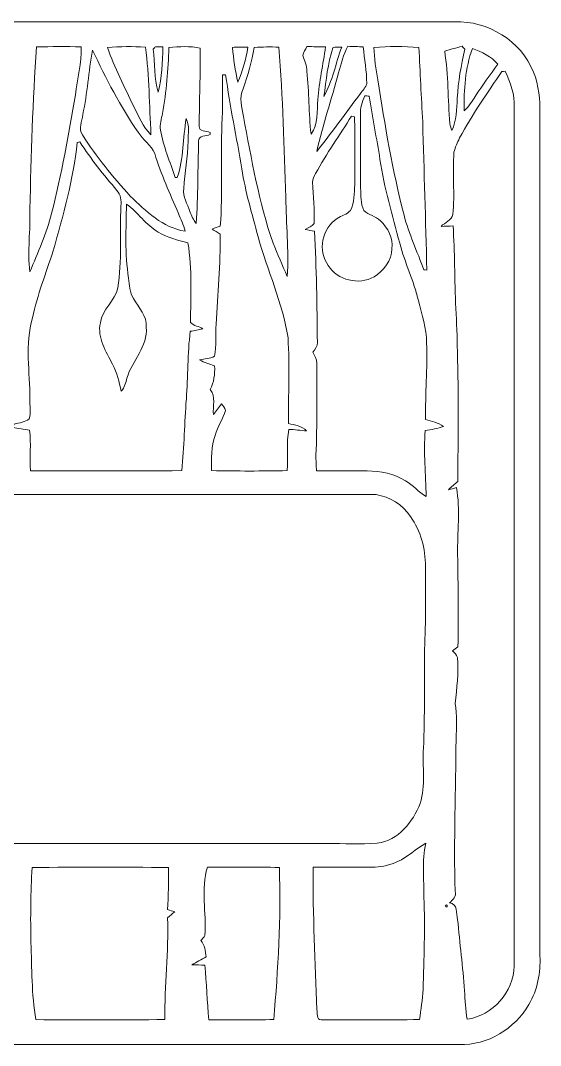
# Model space of a CAD drawing. Header units: centimetres. Extents: x -16.3 to 16.3, y -16.1 to 16.1.
# Drawn here: x -0.04 to 16.32, y -16.1 to 16.11 of the extents above; entities that cross this region are included whole.
import ezdxf

# ---------------------------------------------------------------- set-up
doc = ezdxf.new("R2010")
doc.units = ezdxf.units.CM
doc.header["$MEASUREMENT"] = 0
doc.layers.add('Layer 1', color=7, linetype='Continuous')

msp = doc.modelspace()

# ---------------------------------------------------------------- linework, layer by layer
at = {"layer": 'Layer 1', "color": 8, "lineweight": 9}
for points, knots in [([(-14.06122, 16.04637), (-13.53805, 16.09117), (-13.01241, 16.06401), (-12.48819, 16.0686), (-12.48819, 16.0686), (-3.78622, 16.06895), (4.91575, 16.06613), (13.61772, 16.07001), (13.61772, 16.07001), (14.663, 16.11199), (15.70687, 15.46711), (16.09704, 14.48921), (16.09704, 14.48921), (16.27026, 14.0747), (16.29919, 13.61961), (16.29883, 13.17582), (16.29883, 13.17582), (16.29848, 4.35602), (16.29742, -4.46342), (16.29919, -13.28322), (16.29919, -13.28322), (16.31647, -13.80921), (16.22475, -14.35072), (15.9524, -14.80722), (15.9524, -14.80722), (15.50896, -15.57028), (14.65277, -16.09909), (13.75919, -16.07122), (13.75919, -16.07122), (4.58661, -16.06911), (-4.58632, -16.06805), (-13.75889, -16.07193), (-13.75889, -16.07193), (-14.73891, -16.09592), (-15.69564, -15.48808), (-16.08617, -14.58814), (-16.08617, -14.58814), (-16.26185, -14.22831), (-16.31124, -13.82121), (-16.2996, -13.42433), (-16.2996, -13.42433), (-16.29607, -4.42814), (-16.29995, 4.56804), (-16.29783, 13.56458), (-16.29783, 13.56458), (-16.33346, 14.8053), (-15.27972, 15.92078), (-14.06122, 16.04637), (-14.06122, 16.04637), (-14.06122, 16.04637), (-14.06122, 16.04637), (-14.06122, 16.04637)], [0, 0, 0, 0, 0.07142857, 0.07142857, 0.07142857, 0.07142857, 0.14285714, 0.14285714, 0.14285714, 0.14285714, 0.21428571, 0.21428571, 0.21428571, 0.21428571, 0.28571429, 0.28571429, 0.28571429, 0.28571429, 0.35714286, 0.35714286, 0.35714286, 0.35714286, 0.42857143, 0.42857143, 0.42857143, 0.42857143, 0.5, 0.5, 0.5, 0.5, 0.57142857, 0.57142857, 0.57142857, 0.57142857, 0.64285714, 0.64285714, 0.64285714, 0.64285714, 0.71428571, 0.71428571, 0.71428571, 0.71428571, 0.78571429, 0.78571429, 0.78571429, 0.78571429, 0.85714286, 0.85714286, 0.85714286, 0.85714286, 1, 1, 1, 1]), ([(0.46758, 15.2812), (0.33458, 13.58363), (0.29824, 11.88007), (0.25274, 10.17827), (0.25274, 10.17827), (0.27955, 9.52386), (0.16877, 8.86699), (0.25732, 8.21576), (0.25732, 8.21576), (0.50991, 8.81654), (0.77167, 9.41662), (0.93783, 10.0488), (0.93783, 10.0488), (1.25498, 11.27788), (1.47511, 12.52918), (1.68642, 13.78013), (1.68642, 13.78013), (1.75769, 14.27966), (1.87904, 14.77637), (1.86458, 15.28402), (1.86458, 15.28402), (1.39891, 15.29813), (0.93289, 15.29496), (0.46758, 15.2812), (0.46758, 15.2812), (0.46758, 15.2812), (0.46758, 15.2812), (0.46758, 15.2812)], [0, 0, 0, 0, 0.125, 0.125, 0.125, 0.125, 0.25, 0.25, 0.25, 0.25, 0.375, 0.375, 0.375, 0.375, 0.5, 0.5, 0.5, 0.5, 0.625, 0.625, 0.625, 0.625, 0.75, 0.75, 0.75, 0.75, 1, 1, 1, 1]), ([(1.91855, 13.15501), (1.89844, 12.94687), (1.77285, 12.70698), (1.91291, 12.51542), (1.91291, 12.51542), (2.34894, 11.82786), (2.86364, 11.19144), (3.41398, 10.59172), (3.41398, 10.59172), (3.90328, 10.12464), (4.43527, 9.59512), (5.13518, 9.49352), (5.13518, 9.49352), (5.0865, 9.6872), (5.00571, 9.87029), (4.92422, 10.05197), (4.92422, 10.05197), (4.65999, 10.6711), (4.37918, 11.28458), (4.18268, 11.92946), (4.18268, 11.92946), (4.07226, 12.19616), (3.81332, 12.36231), (3.65881, 12.60079), (3.65881, 12.60079), (3.10177, 13.41112), (2.65021, 14.28883), (2.229, 15.17536), (2.229, 15.17536), (2.09388, 14.50826), (2.06495, 13.82176), (1.91855, 13.15501), (1.91855, 13.15501), (1.91855, 13.15501), (1.91855, 13.15501), (1.91855, 13.15501)], [0, 0, 0, 0, 0.1, 0.1, 0.1, 0.1, 0.2, 0.2, 0.2, 0.2, 0.3, 0.3, 0.3, 0.3, 0.4, 0.4, 0.4, 0.4, 0.5, 0.5, 0.5, 0.5, 0.6, 0.6, 0.6, 0.6, 0.7, 0.7, 0.7, 0.7, 0.8, 0.8, 0.8, 0.8, 1, 1, 1, 1]), ([(2.69678, 15.26603), (2.91691, 14.62574), (3.22912, 14.02284), (3.5191, 13.41253), (3.5191, 13.41253), (3.68103, 13.10632), (3.81085, 12.76871), (4.06379, 12.52247), (4.06379, 12.52247), (4.01052, 13.44005), (4.01052, 14.36186), (3.88776, 15.27414), (3.88776, 15.27414), (3.49088, 15.29778), (3.09295, 15.29778), (2.69678, 15.26603), (2.69678, 15.26603), (2.69678, 15.26603), (2.69678, 15.26603), (2.69678, 15.26603)], [0, 0, 0, 0, 0.16666667, 0.16666667, 0.16666667, 0.16666667, 0.33333333, 0.33333333, 0.33333333, 0.33333333, 0.5, 0.5, 0.5, 0.5, 0.66666667, 0.66666667, 0.66666667, 0.66666667, 1, 1, 1, 1]), ([(4.20632, 15.28966), (4.18303, 15.26356), (4.1601, 15.23781), (4.13717, 15.2117), (4.13717, 15.2117), (4.19573, 14.76332), (4.1414, 14.29166), (4.28992, 13.8595), (4.28992, 13.8595), (4.40105, 14.32341), (4.43033, 14.80424), (4.43809, 15.27979), (4.43809, 15.27979), (4.38024, 15.28226), (4.26417, 15.28719), (4.20632, 15.28966), (4.20632, 15.28966), (4.20632, 15.28966), (4.20632, 15.28966), (4.20632, 15.28966)], [0, 0, 0, 0, 0.16666667, 0.16666667, 0.16666667, 0.16666667, 0.33333333, 0.33333333, 0.33333333, 0.33333333, 0.5, 0.5, 0.5, 0.5, 0.66666667, 0.66666667, 0.66666667, 0.66666667, 1, 1, 1, 1]), ([(4.62647, 15.26215), (4.60495, 14.56823), (4.55733, 13.87326), (4.42151, 13.19134), (4.42151, 13.19134), (4.4014, 13.01813), (4.3312, 12.84421), (4.36119, 12.66817), (4.36119, 12.66817), (4.45644, 12.157), (4.65858, 11.6744), (4.82227, 11.18333), (4.82227, 11.18333), (4.83955, 11.18192), (4.87412, 11.1791), (4.89176, 11.17804), (4.89176, 11.17804), (5.09073, 11.77494), (5.06604, 12.41558), (5.17328, 13.03012), (5.17328, 13.03012), (5.28123, 12.81105), (5.23184, 12.56163), (5.22867, 12.32809), (5.22867, 12.32809), (5.22337, 11.8268), (5.13306, 11.33326), (5.0932, 10.83479), (5.0932, 10.83479), (5.06921, 10.57549), (5.20291, 10.34689), (5.2904, 10.11265), (5.2904, 10.11265), (5.3345, 9.97683), (5.39835, 9.84771), (5.48514, 9.73412), (5.48514, 9.73412), (5.54299, 10.59596), (5.53699, 11.45991), (5.56275, 12.32245), (5.56275, 12.32245), (5.55181, 12.50977), (5.81428, 12.47309), (5.92293, 12.53165), (5.92293, 12.53165), (5.92258, 12.54752), (5.92223, 12.57892), (5.92187, 12.59479), (5.92187, 12.59479), (5.80405, 12.64983), (5.57686, 12.61349), (5.57862, 12.78671), (5.57862, 12.78671), (5.58744, 13.6055), (5.61602, 14.42465), (5.6146, 15.24345), (5.6146, 15.24345), (5.29111, 15.3193), (4.9542, 15.28719), (4.62647, 15.26215), (4.62647, 15.26215), (4.62647, 15.26215), (4.62647, 15.26215), (4.62647, 15.26215)], [0, 0, 0, 0, 0.05882353, 0.05882353, 0.05882353, 0.05882353, 0.11764706, 0.11764706, 0.11764706, 0.11764706, 0.17647059, 0.17647059, 0.17647059, 0.17647059, 0.23529412, 0.23529412, 0.23529412, 0.23529412, 0.29411765, 0.29411765, 0.29411765, 0.29411765, 0.35294118, 0.35294118, 0.35294118, 0.35294118, 0.41176471, 0.41176471, 0.41176471, 0.41176471, 0.47058824, 0.47058824, 0.47058824, 0.47058824, 0.52941176, 0.52941176, 0.52941176, 0.52941176, 0.58823529, 0.58823529, 0.58823529, 0.58823529, 0.64705882, 0.64705882, 0.64705882, 0.64705882, 0.70588235, 0.70588235, 0.70588235, 0.70588235, 0.76470588, 0.76470588, 0.76470588, 0.76470588, 0.82352941, 0.82352941, 0.82352941, 0.82352941, 0.88235294, 0.88235294, 0.88235294, 0.88235294, 1, 1, 1, 1]), ([(6.62531, 15.26673), (6.65883, 14.89914), (6.71774, 14.53437), (6.79041, 14.17277), (6.79041, 14.17277), (6.94952, 14.52061), (7.05711, 14.89208), (7.10509, 15.27167), (7.10509, 15.27167), (6.94528, 15.28367), (6.78442, 15.27485), (6.62531, 15.26673), (6.62531, 15.26673), (6.62531, 15.26673), (6.62531, 15.26673), (6.62531, 15.26673)], [0, 0, 0, 0, 0.2, 0.2, 0.2, 0.2, 0.4, 0.4, 0.4, 0.4, 0.6, 0.6, 0.6, 0.6, 1, 1, 1, 1]), ([(7.31358, 15.26638), (7.22821, 14.8247), (7.12097, 14.38691), (6.96363, 13.96498), (6.96363, 13.96498), (6.82181, 13.68911), (6.92694, 13.37937), (6.96962, 13.09292), (6.96962, 13.09292), (7.22997, 11.75801), (7.45293, 10.40651), (7.90237, 9.11852), (7.90237, 9.11852), (8.05018, 8.76892), (8.19764, 8.41896), (8.34757, 8.07007), (8.34757, 8.07007), (8.41354, 8.89557), (8.30418, 9.72389), (8.30736, 10.55045), (8.30736, 10.55045), (8.25338, 12.12489), (8.21034, 13.70146), (8.08229, 15.27202), (8.08229, 15.27202), (7.82652, 15.29178), (7.56899, 15.27802), (7.31358, 15.26638), (7.31358, 15.26638), (7.31358, 15.26638), (7.31358, 15.26638), (7.31358, 15.26638)], [0, 0, 0, 0, 0.11111111, 0.11111111, 0.11111111, 0.11111111, 0.22222222, 0.22222222, 0.22222222, 0.22222222, 0.33333333, 0.33333333, 0.33333333, 0.33333333, 0.44444444, 0.44444444, 0.44444444, 0.44444444, 0.55555556, 0.55555556, 0.55555556, 0.55555556, 0.66666667, 0.66666667, 0.66666667, 0.66666667, 0.77777778, 0.77777778, 0.77777778, 0.77777778, 1, 1, 1, 1]), ([(8.96635, 15.29249), (8.92366, 15.19829), (8.86298, 15.11081), (8.83582, 15.01062), (8.83582, 15.01062), (8.8845, 14.84728), (8.9794, 14.69664), (8.96882, 14.51849), (8.96882, 14.51849), (9.03479, 13.86232), (9.02597, 13.20051), (9.09793, 12.54399), (9.09793, 12.54399), (9.33817, 12.85267), (9.27362, 13.26966), (9.31701, 13.63267), (9.31701, 13.63267), (9.34452, 14.189), (9.48387, 14.73016), (9.55619, 15.28084), (9.55619, 15.28084), (9.35934, 15.28578), (9.16249, 15.28966), (8.96635, 15.29249), (8.96635, 15.29249), (8.96635, 15.29249), (8.96635, 15.29249), (8.96635, 15.29249)], [0, 0, 0, 0, 0.125, 0.125, 0.125, 0.125, 0.25, 0.25, 0.25, 0.25, 0.375, 0.375, 0.375, 0.375, 0.5, 0.5, 0.5, 0.5, 0.625, 0.625, 0.625, 0.625, 0.75, 0.75, 0.75, 0.75, 1, 1, 1, 1]), ([(10.25469, 15.30095), (10.11111, 15.04201), (10.05255, 14.74709), (9.96435, 14.46734), (9.96435, 14.46734), (9.74493, 13.64184), (9.46588, 12.83257), (9.27609, 11.99931), (9.27609, 11.99931), (9.75904, 12.58527), (10.18625, 13.21427), (10.65227, 13.81364), (10.65227, 13.81364), (10.71612, 13.91912), (10.82513, 14.00661), (10.85194, 14.13185), (10.85194, 14.13185), (10.84947, 14.51779), (10.77257, 14.89843), (10.74117, 15.28261), (10.74117, 15.28261), (10.57889, 15.29002), (10.41556, 15.29496), (10.25469, 15.30095), (10.25469, 15.30095), (10.25469, 15.30095), (10.25469, 15.30095), (10.25469, 15.30095)], [0, 0, 0, 0, 0.125, 0.125, 0.125, 0.125, 0.25, 0.25, 0.25, 0.25, 0.375, 0.375, 0.375, 0.375, 0.5, 0.5, 0.5, 0.5, 0.625, 0.625, 0.625, 0.625, 0.75, 0.75, 0.75, 0.75, 1, 1, 1, 1]), ([(9.7795, 15.25297), (9.63063, 14.75626), (9.56819, 14.23662), (9.50574, 13.72298), (9.50574, 13.72298), (9.76962, 14.20875), (9.8751, 14.75909), (10.06278, 15.27591), (10.06278, 15.27591), (9.96788, 15.27732), (9.86981, 15.28649), (9.7795, 15.25297), (9.7795, 15.25297), (9.7795, 15.25297), (9.7795, 15.25297), (9.7795, 15.25297)], [0, 0, 0, 0, 0.2, 0.2, 0.2, 0.2, 0.4, 0.4, 0.4, 0.4, 0.6, 0.6, 0.6, 0.6, 1, 1, 1, 1]), ([(11.07172, 15.26426), (11.09501, 14.92383), (11.13664, 14.58446), (11.19696, 14.24826), (11.19696, 14.24826), (11.42062, 12.82234), (11.65875, 11.3957), (12.02352, 9.998), (12.02352, 9.998), (12.17415, 9.40568), (12.44262, 8.855), (12.64511, 8.28067), (12.64511, 8.28067), (12.66804, 8.27785), (12.7139, 8.27186), (12.73684, 8.26903), (12.73684, 8.26903), (12.70861, 9.82196), (12.64935, 11.37454), (12.6123, 12.92746), (12.6123, 12.92746), (12.56256, 13.70675), (12.5361, 14.48745), (12.48883, 15.26673), (12.48883, 15.26673), (12.01717, 15.30448), (11.54268, 15.30236), (11.07172, 15.26426), (11.07172, 15.26426), (11.07172, 15.26426), (11.07172, 15.26426), (11.07172, 15.26426)], [0, 0, 0, 0, 0.11111111, 0.11111111, 0.11111111, 0.11111111, 0.22222222, 0.22222222, 0.22222222, 0.22222222, 0.33333333, 0.33333333, 0.33333333, 0.33333333, 0.44444444, 0.44444444, 0.44444444, 0.44444444, 0.55555556, 0.55555556, 0.55555556, 0.55555556, 0.66666667, 0.66666667, 0.66666667, 0.66666667, 0.77777778, 0.77777778, 0.77777778, 0.77777778, 1, 1, 1, 1]), ([(13.30163, 15.15243), (13.42052, 14.39855), (13.40006, 13.63196), (13.46709, 12.87349), (13.46709, 12.87349), (13.47626, 12.79658), (13.50413, 12.72391), (13.53094, 12.65159), (13.53094, 12.65159), (13.6664, 12.97227), (13.68757, 13.32469), (13.69886, 13.66794), (13.69886, 13.66794), (13.72003, 14.189), (13.82374, 14.70123), (13.93487, 15.20923), (13.93487, 15.20923), (13.90665, 15.23992), (13.87913, 15.27026), (13.85197, 15.3006), (13.85197, 15.3006), (13.66711, 15.25686), (13.48472, 15.20147), (13.30163, 15.15243), (13.30163, 15.15243), (13.30163, 15.15243), (13.30163, 15.15243), (13.30163, 15.15243)], [0, 0, 0, 0, 0.125, 0.125, 0.125, 0.125, 0.25, 0.25, 0.25, 0.25, 0.375, 0.375, 0.375, 0.375, 0.5, 0.5, 0.5, 0.5, 0.625, 0.625, 0.625, 0.625, 0.75, 0.75, 0.75, 0.75, 1, 1, 1, 1]), ([(14.17229, 15.23675), (13.95286, 14.61268), (13.90171, 13.93429), (13.91723, 13.27671), (13.91723, 13.27671), (14.06257, 13.40195), (14.15782, 13.57093), (14.26507, 13.72792), (14.26507, 13.72792), (14.48873, 14.0747), (14.72685, 14.4116), (14.97697, 14.74004), (14.97697, 14.74004), (14.76495, 14.98134), (14.46545, 15.11927), (14.17229, 15.23675), (14.17229, 15.23675), (14.17229, 15.23675), (14.17229, 15.23675), (14.17229, 15.23675)], [0, 0, 0, 0, 0.16666667, 0.16666667, 0.16666667, 0.16666667, 0.33333333, 0.33333333, 0.33333333, 0.33333333, 0.5, 0.5, 0.5, 0.5, 0.66666667, 0.66666667, 0.66666667, 0.66666667, 1, 1, 1, 1]), ([(15.10468, 14.51108), (14.63795, 13.82987), (14.16523, 13.14936), (13.77259, 12.42123), (13.77259, 12.42123), (13.70239, 12.27659), (13.62795, 12.12983), (13.59479, 11.97144), (13.59479, 11.97144), (13.54681, 11.32021), (13.62054, 10.66545), (13.56339, 10.01458), (13.56339, 10.01458), (13.51577, 9.8336), (13.30869, 9.7634), (13.18839, 9.64346), (13.18839, 9.64346), (13.31504, 9.64557), (13.4431, 9.64875), (13.5701, 9.66074), (13.5701, 9.66074), (13.58456, 9.24482), (13.61525, 8.82924), (13.6156, 8.41297), (13.6156, 8.41297), (13.61525, 7.51127), (13.69145, 6.61204), (13.70204, 5.71034), (13.70204, 5.71034), (13.73802, 4.34826), (13.72673, 2.98548), (13.71368, 1.62305), (13.71368, 1.62305), (13.61314, 1.54191), (13.51577, 1.45689), (13.42264, 1.36764), (13.42264, 1.36764), (13.50765, 1.38775), (13.59197, 1.41068), (13.67664, 1.43291), (13.67664, 1.43291), (13.79058, 0.73864), (13.69815, 0.02638), (13.70944, -0.67388), (13.70944, -0.67388), (13.7299, -1.64085), (13.72532, -2.60781), (13.72003, -3.57477), (13.72003, -3.57477), (13.66394, -3.6157), (13.60784, -3.65591), (13.5521, -3.69684), (13.5521, -3.69684), (13.60608, -3.76281), (13.68157, -3.81996), (13.70521, -3.90568), (13.70521, -3.90568), (13.75389, -4.38687), (13.67417, -4.86947), (13.6336, -5.34819), (13.6336, -5.34819), (13.68792, -5.72072), (13.67734, -6.09819), (13.66041, -6.4739), (13.66041, -6.4739), (13.65018, -8.06669), (13.5828, -9.65913), (13.63254, -11.25192), (13.63254, -11.25192), (13.67981, -11.41385), (13.55281, -11.5218), (13.45368, -11.61952), (13.45368, -11.61952), (13.7299, -11.64245), (13.65759, -11.95501), (13.70874, -12.13704), (13.70874, -12.13704), (13.77647, -12.88388), (13.87207, -13.62824), (13.92746, -14.37612), (13.92746, -14.37612), (13.94192, -14.67634), (13.95956, -14.97761), (14.00437, -15.27536), (14.00437, -15.27536), (14.80623, -15.154), (15.48109, -14.42128), (15.48603, -13.60142), (15.48603, -13.60142), (15.4885, -4.60489), (15.48674, 4.39165), (15.48674, 13.38819), (15.48674, 13.38819), (15.51108, 13.78648), (15.36926, 14.16254), (15.20346, 14.51673), (15.20346, 14.51673), (15.17876, 14.51532), (15.12937, 14.51249), (15.10468, 14.51108), (15.10468, 14.51108), (15.10468, 14.51108), (15.10468, 14.51108), (15.10468, 14.51108)], [0, 0, 0, 0, 0.03703704, 0.03703704, 0.03703704, 0.03703704, 0.07407407, 0.07407407, 0.07407407, 0.07407407, 0.11111111, 0.11111111, 0.11111111, 0.11111111, 0.14814815, 0.14814815, 0.14814815, 0.14814815, 0.18518519, 0.18518519, 0.18518519, 0.18518519, 0.22222222, 0.22222222, 0.22222222, 0.22222222, 0.25925926, 0.25925926, 0.25925926, 0.25925926, 0.2962963, 0.2962963, 0.2962963, 0.2962963, 0.33333333, 0.33333333, 0.33333333, 0.33333333, 0.37037037, 0.37037037, 0.37037037, 0.37037037, 0.40740741, 0.40740741, 0.40740741, 0.40740741, 0.44444444, 0.44444444, 0.44444444, 0.44444444, 0.48148148, 0.48148148, 0.48148148, 0.48148148, 0.51851852, 0.51851852, 0.51851852, 0.51851852, 0.55555556, 0.55555556, 0.55555556, 0.55555556, 0.59259259, 0.59259259, 0.59259259, 0.59259259, 0.62962963, 0.62962963, 0.62962963, 0.62962963, 0.66666667, 0.66666667, 0.66666667, 0.66666667, 0.7037037, 0.7037037, 0.7037037, 0.7037037, 0.74074074, 0.74074074, 0.74074074, 0.74074074, 0.77777778, 0.77777778, 0.77777778, 0.77777778, 0.81481481, 0.81481481, 0.81481481, 0.81481481, 0.85185185, 0.85185185, 0.85185185, 0.85185185, 0.88888889, 0.88888889, 0.88888889, 0.88888889, 0.92592593, 0.92592593, 0.92592593, 0.92592593, 1, 1, 1, 1]), ([(6.31099, 14.40878), (6.30499, 13.88702), (6.32616, 13.36491), (6.29688, 12.8435), (6.29688, 12.8435), (6.24184, 11.78094), (6.32863, 10.71449), (6.24502, 9.65333), (6.24502, 9.65333), (6.15753, 9.62123), (6.0711, 9.58983), (5.98537, 9.55667), (5.98537, 9.55667), (6.07075, 9.50164), (6.15788, 9.44978), (6.24502, 9.39722), (6.24502, 9.39722), (6.24784, 8.45424), (6.17129, 7.51444), (6.11555, 6.57394), (6.11555, 6.57394), (6.08839, 6.23986), (6.13707, 5.89378), (6.0591, 5.56534), (6.0591, 5.56534), (5.92117, 5.47997), (5.74725, 5.48385), (5.59485, 5.44716), (5.59485, 5.44716), (5.74055, 5.35897), (5.90424, 5.31205), (6.06334, 5.25455), (6.06334, 5.25455), (6.08168, 5.0009), (6.04288, 4.74055), (5.92787, 4.51266), (5.92787, 4.51266), (6.10955, 4.29287), (6.00231, 3.98843), (6.02771, 3.72949), (6.02771, 3.72949), (6.11625, 3.83814), (6.19598, 3.9535), (6.28206, 4.06428), (6.28206, 4.06428), (6.32969, 4.00007), (6.38472, 3.93798), (6.41082, 3.86072), (6.41082, 3.86072), (6.31522, 3.59402), (6.16811, 3.34672), (6.08274, 3.07509), (6.08274, 3.07509), (5.94128, 2.72372), (5.96774, 2.33637), (5.97162, 1.96666), (5.97162, 1.96666), (6.76466, 1.95114), (7.55806, 1.94937), (8.3511, 1.96842), (8.3511, 1.96842), (8.37862, 2.39811), (8.32182, 2.83696), (8.39732, 3.26171), (8.39732, 3.26171), (8.58429, 3.25747), (8.77055, 3.22572), (8.95788, 3.21796), (8.95788, 3.21796), (8.80548, 3.36683), (8.59029, 3.40811), (8.38885, 3.44515), (8.38885, 3.44515), (8.37897, 4.34297), (8.43154, 5.24255), (8.37403, 6.13967), (8.37403, 6.13967), (8.20717, 7.23927), (7.72316, 8.25139), (7.43317, 9.31819), (7.43317, 9.31819), (7.24479, 10.02481), (7.03312, 10.72789), (6.91918, 11.45144), (6.91918, 11.45144), (6.76113, 12.43887), (6.54382, 13.41606), (6.41259, 14.40807), (6.41259, 14.40807), (6.38719, 14.40807), (6.33639, 14.40842), (6.31099, 14.40878), (6.31099, 14.40878), (6.31099, 14.40878), (6.31099, 14.40878), (6.31099, 14.40878)], [0, 0, 0, 0, 0.04, 0.04, 0.04, 0.04, 0.08, 0.08, 0.08, 0.08, 0.12, 0.12, 0.12, 0.12, 0.16, 0.16, 0.16, 0.16, 0.2, 0.2, 0.2, 0.2, 0.24, 0.24, 0.24, 0.24, 0.28, 0.28, 0.28, 0.28, 0.32, 0.32, 0.32, 0.32, 0.36, 0.36, 0.36, 0.36, 0.4, 0.4, 0.4, 0.4, 0.44, 0.44, 0.44, 0.44, 0.48, 0.48, 0.48, 0.48, 0.52, 0.52, 0.52, 0.52, 0.56, 0.56, 0.56, 0.56, 0.6, 0.6, 0.6, 0.6, 0.64, 0.64, 0.64, 0.64, 0.68, 0.68, 0.68, 0.68, 0.72, 0.72, 0.72, 0.72, 0.76, 0.76, 0.76, 0.76, 0.8, 0.8, 0.8, 0.8, 0.84, 0.84, 0.84, 0.84, 0.88, 0.88, 0.88, 0.88, 0.92, 0.92, 0.92, 0.92, 1, 1, 1, 1]), ([(10.78597, 13.74167), (10.70025, 13.55294), (10.64416, 13.35115), (10.65404, 13.1416), (10.65404, 13.1416), (10.64839, 12.37678), (10.65262, 11.61125), (10.65474, 10.84643), (10.65474, 10.84643), (10.67097, 10.61289), (10.64874, 10.35818), (10.75952, 10.14299), (10.75952, 10.14299), (10.90415, 9.992), (11.13346, 9.96484), (11.28304, 9.81773), (11.28304, 9.81773), (11.51446, 9.59336), (11.6905, 9.27445), (11.64252, 8.94143), (11.64252, 8.94143), (11.64534, 8.56713), (11.3857, 8.24399), (11.07913, 8.05807), (11.07913, 8.05807), (10.60041, 7.78114), (9.92837, 7.94765), (9.63768, 8.4172), (9.63768, 8.4172), (9.30254, 8.8677), (9.43625, 9.59336), (9.91744, 9.88793), (9.91744, 9.88793), (10.05008, 9.98283), (10.22859, 10.01352), (10.33477, 10.14369), (10.33477, 10.14369), (10.46036, 10.39205), (10.46071, 10.68133), (10.47447, 10.95226), (10.47447, 10.95226), (10.48611, 11.66417), (10.48153, 12.37678), (10.46636, 13.08868), (10.46636, 13.08868), (10.44272, 13.09397), (10.39615, 13.10456), (10.37252, 13.10985), (10.37252, 13.10985), (9.99822, 12.50731), (9.58653, 11.92699), (9.24257, 11.30574), (9.24257, 11.30574), (9.20024, 11.21861), (9.14697, 11.13006), (9.14944, 11.02987), (9.14944, 11.02987), (9.1572, 10.59701), (9.2214, 10.16521), (9.19636, 9.73165), (9.19636, 9.73165), (9.12333, 9.64416), (9.01397, 9.60147), (8.91802, 9.54503), (8.91802, 9.54503), (9.01644, 9.52351), (9.10569, 9.50905), (9.20906, 9.48964), (9.20906, 9.48964), (9.27009, 8.32512), (9.28314, 7.15814), (9.2976, 5.99221), (9.2976, 5.99221), (9.30325, 5.87261), (9.22352, 5.77525), (9.15544, 5.68564), (9.15544, 5.68564), (9.2147, 5.58051), (9.27785, 5.47009), (9.2775, 5.34556), (9.2775, 5.34556), (9.28032, 4.38036), (9.29372, 3.41411), (9.2521, 2.44961), (9.2521, 2.44961), (9.25104, 2.28592), (9.2595, 2.12153), (9.26832, 1.95749), (9.26832, 1.95749), (9.80102, 1.95396), (10.33371, 1.96595), (10.86676, 1.95643), (10.86676, 1.95643), (11.28233, 1.95255), (11.7159, 1.8767), (12.06797, 1.64281), (12.06797, 1.64281), (12.30398, 1.50593), (12.48495, 1.29426), (12.71884, 1.15421), (12.71884, 1.15421), (12.70755, 1.8446), (12.63806, 2.53463), (12.68604, 3.22572), (12.68604, 3.22572), (12.879, 3.26241), (13.08044, 3.27758), (13.26459, 3.35343), (13.26459, 3.35343), (13.09879, 3.47937), (12.891, 3.51535), (12.69732, 3.57603), (12.69732, 3.57603), (12.69168, 4.37754), (12.76329, 5.17799), (12.73401, 5.97986), (12.73401, 5.97986), (12.72837, 6.43424), (12.58479, 6.86992), (12.47613, 7.30701), (12.47613, 7.30701), (12.32655, 7.92472), (12.04751, 8.50081), (11.88664, 9.11499), (11.88664, 9.11499), (11.65734, 9.98459), (11.3991, 10.84925), (11.26681, 11.74072), (11.26681, 11.74072), (11.16627, 12.40888), (11.02551, 13.06999), (10.9292, 13.7385), (10.9292, 13.7385), (10.88122, 13.73956), (10.83325, 13.74062), (10.78597, 13.74167), (10.78597, 13.74167), (10.78597, 13.74167), (10.78597, 13.74167), (10.78597, 13.74167)], [0, 0, 0, 0, 0.02777778, 0.02777778, 0.02777778, 0.02777778, 0.05555556, 0.05555556, 0.05555556, 0.05555556, 0.08333333, 0.08333333, 0.08333333, 0.08333333, 0.11111111, 0.11111111, 0.11111111, 0.11111111, 0.13888889, 0.13888889, 0.13888889, 0.13888889, 0.16666667, 0.16666667, 0.16666667, 0.16666667, 0.19444444, 0.19444444, 0.19444444, 0.19444444, 0.22222222, 0.22222222, 0.22222222, 0.22222222, 0.25, 0.25, 0.25, 0.25, 0.27777778, 0.27777778, 0.27777778, 0.27777778, 0.30555556, 0.30555556, 0.30555556, 0.30555556, 0.33333333, 0.33333333, 0.33333333, 0.33333333, 0.36111111, 0.36111111, 0.36111111, 0.36111111, 0.38888889, 0.38888889, 0.38888889, 0.38888889, 0.41666667, 0.41666667, 0.41666667, 0.41666667, 0.44444444, 0.44444444, 0.44444444, 0.44444444, 0.47222222, 0.47222222, 0.47222222, 0.47222222, 0.5, 0.5, 0.5, 0.5, 0.52777778, 0.52777778, 0.52777778, 0.52777778, 0.55555556, 0.55555556, 0.55555556, 0.55555556, 0.58333333, 0.58333333, 0.58333333, 0.58333333, 0.61111111, 0.61111111, 0.61111111, 0.61111111, 0.63888889, 0.63888889, 0.63888889, 0.63888889, 0.66666667, 0.66666667, 0.66666667, 0.66666667, 0.69444444, 0.69444444, 0.69444444, 0.69444444, 0.72222222, 0.72222222, 0.72222222, 0.72222222, 0.75, 0.75, 0.75, 0.75, 0.77777778, 0.77777778, 0.77777778, 0.77777778, 0.80555556, 0.80555556, 0.80555556, 0.80555556, 0.83333333, 0.83333333, 0.83333333, 0.83333333, 0.86111111, 0.86111111, 0.86111111, 0.86111111, 0.88888889, 0.88888889, 0.88888889, 0.88888889, 0.91666667, 0.91666667, 0.91666667, 0.91666667, 0.94444444, 0.94444444, 0.94444444, 0.94444444, 1, 1, 1, 1]), ([(1.74534, 12.27482), (1.62187, 11.11524), (1.30437, 9.98988), (0.98863, 8.87122), (0.98863, 8.87122), (0.7558, 8.1759), (0.4965, 7.48763), (0.33529, 6.77043), (0.33529, 6.77043), (0.09646, 5.93788), (0.25485, 5.06475), (0.25485, 4.21421), (0.25485, 4.21421), (0.24004, 4.00995), (0.30318, 3.79087), (0.23545, 3.59191), (0.23545, 3.59191), (0.10563, 3.48113), (-0.0824, 3.48184), (-0.23586, 3.42469), (-0.23586, 3.42469), (-0.2535, 3.39047), (-0.27043, 3.3559), (-0.28737, 3.32133), (-0.28737, 3.32133), (-0.11239, 3.28569), (0.06435, 3.26488), (0.24145, 3.23948), (0.24145, 3.23948), (0.30601, 2.81474), (0.2358, 2.38435), (0.27143, 1.95749), (0.27143, 1.95749), (1.85787, 1.96313), (3.44467, 1.94302), (5.03076, 1.96842), (5.03076, 1.96842), (5.11578, 2.71631), (5.11295, 3.4702), (5.1761, 4.21985), (5.1761, 4.21985), (5.2269, 4.92787), (5.21173, 5.63978), (5.29887, 6.34498), (5.29887, 6.34498), (5.43116, 6.37003), (5.56416, 6.39331), (5.69539, 6.42506), (5.69539, 6.42506), (5.57157, 6.4995), (5.40576, 6.51185), (5.30628, 6.62262), (5.30628, 6.62262), (5.3151, 7.45518), (5.36025, 8.29408), (5.2262, 9.12029), (5.2262, 9.12029), (4.90517, 9.20213), (4.58026, 9.28715), (4.29486, 9.46213), (4.29486, 9.46213), (3.90257, 9.68544), (3.65457, 10.07808), (3.29615, 10.34407), (3.29615, 10.34407), (3.27639, 9.56831), (3.23971, 8.7855), (3.36, 8.01574), (3.36, 8.01574), (3.3914, 7.79949), (3.38964, 7.5663), (3.51417, 7.37756), (3.51417, 7.37756), (3.67221, 7.09217), (3.94209, 6.82582), (3.91633, 6.47269), (3.91633, 6.47269), (3.97066, 5.86133), (3.47113, 5.426), (3.30709, 4.87602), (3.30709, 4.87602), (3.27216, 4.72961), (3.23194, 4.57792), (3.12787, 4.46397), (3.12787, 4.46397), (3.04956, 4.74937), (3.00899, 5.04853), (2.85482, 5.30711), (2.85482, 5.30711), (2.65304, 5.70681), (2.36411, 6.14143), (2.47241, 6.61063), (2.47241, 6.61063), (2.52956, 7.03572), (2.93349, 7.29643), (3.0231, 7.70917), (3.0231, 7.70917), (3.15186, 8.56149), (3.08519, 9.42544), (3.11729, 10.28339), (3.11729, 10.28339), (3.13281, 10.45202), (3.11941, 10.64252), (2.9917, 10.76917), (2.9917, 10.76917), (2.58001, 11.25953), (2.17255, 11.75589), (1.82824, 12.2974), (1.82824, 12.2974), (1.80778, 12.29176), (1.76615, 12.28047), (1.74534, 12.27482), (1.74534, 12.27482), (1.74534, 12.27482), (1.74534, 12.27482), (1.74534, 12.27482)], [0, 0, 0, 0, 0.03333333, 0.03333333, 0.03333333, 0.03333333, 0.06666667, 0.06666667, 0.06666667, 0.06666667, 0.1, 0.1, 0.1, 0.1, 0.13333333, 0.13333333, 0.13333333, 0.13333333, 0.16666667, 0.16666667, 0.16666667, 0.16666667, 0.2, 0.2, 0.2, 0.2, 0.23333333, 0.23333333, 0.23333333, 0.23333333, 0.26666667, 0.26666667, 0.26666667, 0.26666667, 0.3, 0.3, 0.3, 0.3, 0.33333333, 0.33333333, 0.33333333, 0.33333333, 0.36666667, 0.36666667, 0.36666667, 0.36666667, 0.4, 0.4, 0.4, 0.4, 0.43333333, 0.43333333, 0.43333333, 0.43333333, 0.46666667, 0.46666667, 0.46666667, 0.46666667, 0.5, 0.5, 0.5, 0.5, 0.53333333, 0.53333333, 0.53333333, 0.53333333, 0.56666667, 0.56666667, 0.56666667, 0.56666667, 0.6, 0.6, 0.6, 0.6, 0.63333333, 0.63333333, 0.63333333, 0.63333333, 0.66666667, 0.66666667, 0.66666667, 0.66666667, 0.7, 0.7, 0.7, 0.7, 0.73333333, 0.73333333, 0.73333333, 0.73333333, 0.76666667, 0.76666667, 0.76666667, 0.76666667, 0.8, 0.8, 0.8, 0.8, 0.83333333, 0.83333333, 0.83333333, 0.83333333, 0.86666667, 0.86666667, 0.86666667, 0.86666667, 0.9, 0.9, 0.9, 0.9, 0.93333333, 0.93333333, 0.93333333, 0.93333333, 1, 1, 1, 1]), ([(-11.23794, 1.19478), (-11.76429, 1.13058), (-12.17069, 0.70548), (-12.41375, 0.26098), (-12.41375, 0.26098), (-12.64165, -0.19375), (-12.75489, -0.70846), (-12.73725, -1.21751), (-12.73725, -1.21751), (-12.73266, -3.21671), (-12.73619, -5.21625), (-12.73584, -7.21544), (-12.73584, -7.21544), (-12.74289, -7.75696), (-12.66528, -8.3154), (-12.41234, -8.80047), (-12.41234, -8.80047), (-12.13858, -9.37621), (-11.5244, -9.82564), (-10.86611, -9.75721), (-10.86611, -9.75721), (-4.04551, -9.75262), (2.7751, -9.7565), (9.5957, -9.75509), (9.5957, -9.75509), (10.1231, -9.74944), (10.65192, -9.77767), (11.17897, -9.74027), (11.17897, -9.74027), (11.84537, -9.66442), (12.3008, -9.0707), (12.53222, -8.49003), (12.53222, -8.49003), (12.71285, -7.93087), (12.59714, -7.33221), (12.63312, -6.75612), (12.63312, -6.75612), (12.68568, -5.72213), (12.65464, -4.68638), (12.66769, -3.65168), (12.66769, -3.65168), (12.71002, -2.78208), (12.7072, -1.91108), (12.69803, -1.04077), (12.69803, -1.04077), (12.69732, -0.48691), (12.55233, 0.0733), (12.22249, 0.5245), (12.22249, 0.5245), (11.99, 0.8988), (11.5762, 1.14045), (11.14969, 1.21524), (11.14969, 1.21524), (4.15269, 1.21877), (-2.84501, 1.21418), (-9.84235, 1.21701), (-9.84235, 1.21701), (-10.30767, 1.21489), (-10.77404, 1.23429), (-11.23794, 1.19478), (-11.23794, 1.19478), (-11.23794, 1.19478), (-11.23794, 1.19478), (-11.23794, 1.19478)], [0, 0, 0, 0, 0.05882353, 0.05882353, 0.05882353, 0.05882353, 0.11764706, 0.11764706, 0.11764706, 0.11764706, 0.17647059, 0.17647059, 0.17647059, 0.17647059, 0.23529412, 0.23529412, 0.23529412, 0.23529412, 0.29411765, 0.29411765, 0.29411765, 0.29411765, 0.35294118, 0.35294118, 0.35294118, 0.35294118, 0.41176471, 0.41176471, 0.41176471, 0.41176471, 0.47058824, 0.47058824, 0.47058824, 0.47058824, 0.52941176, 0.52941176, 0.52941176, 0.52941176, 0.58823529, 0.58823529, 0.58823529, 0.58823529, 0.64705882, 0.64705882, 0.64705882, 0.64705882, 0.70588235, 0.70588235, 0.70588235, 0.70588235, 0.76470588, 0.76470588, 0.76470588, 0.76470588, 0.82352941, 0.82352941, 0.82352941, 0.82352941, 0.88235294, 0.88235294, 0.88235294, 0.88235294, 1, 1, 1, 1]), ([(11.81926, -10.32165), (11.59419, -10.41126), (11.35783, -10.4871), (11.1137, -10.49522), (11.1137, -10.49522), (10.46318, -10.50509), (9.81301, -10.48957), (9.16249, -10.49839), (9.16249, -10.49839), (9.15438, -11.99099), (9.2274, -13.4843), (9.28349, -14.97585), (9.28349, -14.97585), (9.30642, -15.05699), (9.26621, -15.29864), (9.4179, -15.29299), (9.4179, -15.29299), (10.44837, -15.29758), (11.47954, -15.30076), (12.51, -15.28206), (12.51, -15.28206), (12.56115, -14.96985), (12.60137, -14.65552), (12.62254, -14.34014), (12.62254, -14.34014), (12.64229, -13.37424), (12.69627, -12.40833), (12.64582, -11.44243), (12.64582, -11.44243), (12.66099, -10.87692), (12.57526, -10.29978), (12.7072, -9.74345), (12.7072, -9.74345), (12.39288, -9.90678), (12.14664, -10.17983), (11.81926, -10.32165), (11.81926, -10.32165), (11.81926, -10.32165), (11.81926, -10.32165), (11.81926, -10.32165)], [0, 0, 0, 0, 0.09090909, 0.09090909, 0.09090909, 0.09090909, 0.18181818, 0.18181818, 0.18181818, 0.18181818, 0.27272727, 0.27272727, 0.27272727, 0.27272727, 0.36363636, 0.36363636, 0.36363636, 0.36363636, 0.45454545, 0.45454545, 0.45454545, 0.45454545, 0.54545455, 0.54545455, 0.54545455, 0.54545455, 0.63636364, 0.63636364, 0.63636364, 0.63636364, 0.72727273, 0.72727273, 0.72727273, 0.72727273, 0.81818182, 0.81818182, 0.81818182, 0.81818182, 1, 1, 1, 1]), ([(0.32894, -10.50721), (0.27249, -11.29002), (0.27425, -12.07531), (0.28519, -12.85989), (0.28519, -12.85989), (0.31976, -13.66916), (0.30742, -14.48372), (0.44006, -15.28559), (0.44006, -15.28559), (1.79473, -15.29899), (3.14975, -15.30181), (4.50441, -15.28241), (4.50441, -15.28241), (4.47795, -14.21455), (4.62365, -13.15481), (4.58802, -12.0873), (4.58802, -12.0873), (4.66175, -12.02274), (4.73725, -11.9603), (4.80992, -11.89469), (4.80992, -11.89469), (4.73513, -11.87281), (4.66034, -11.85165), (4.5859, -11.83013), (4.5859, -11.83013), (4.60954, -11.38951), (4.62506, -10.94818), (4.61201, -10.50721), (4.61201, -10.50721), (3.18467, -10.48816), (1.75627, -10.48816), (0.32894, -10.50721), (0.32894, -10.50721), (0.32894, -10.50721), (0.32894, -10.50721), (0.32894, -10.50721)], [0, 0, 0, 0, 0.1, 0.1, 0.1, 0.1, 0.2, 0.2, 0.2, 0.2, 0.3, 0.3, 0.3, 0.3, 0.4, 0.4, 0.4, 0.4, 0.5, 0.5, 0.5, 0.5, 0.6, 0.6, 0.6, 0.6, 0.7, 0.7, 0.7, 0.7, 0.8, 0.8, 0.8, 0.8, 1, 1, 1, 1]), ([(5.83685, -10.49028), (5.63754, -11.18737), (5.80652, -11.92679), (5.75854, -12.63905), (5.75854, -12.63905), (5.73067, -12.70396), (5.67352, -12.74982), (5.62695, -12.80097), (5.62695, -12.80097), (5.76912, -12.93256), (5.76348, -13.13611), (5.80122, -13.3125), (5.80122, -13.3125), (5.64988, -13.39434), (5.49713, -13.47337), (5.34932, -13.56086), (5.34932, -13.56086), (5.48584, -13.56826), (5.62307, -13.57144), (5.7603, -13.5725), (5.7603, -13.5725), (5.80969, -14.14506), (5.8238, -14.72079), (5.8873, -15.29264), (5.8873, -15.29264), (6.5664, -15.29405), (7.2455, -15.30146), (7.92424, -15.28206), (7.92424, -15.28206), (8.06182, -13.69385), (8.15496, -12.09859), (8.10239, -10.50404), (8.10239, -10.50404), (7.34745, -10.48604), (6.59215, -10.50192), (5.83685, -10.49028), (5.83685, -10.49028), (5.83685, -10.49028), (5.83685, -10.49028), (5.83685, -10.49028)], [0, 0, 0, 0, 0.09090909, 0.09090909, 0.09090909, 0.09090909, 0.18181818, 0.18181818, 0.18181818, 0.18181818, 0.27272727, 0.27272727, 0.27272727, 0.27272727, 0.36363636, 0.36363636, 0.36363636, 0.36363636, 0.45454545, 0.45454545, 0.45454545, 0.45454545, 0.54545455, 0.54545455, 0.54545455, 0.54545455, 0.63636364, 0.63636364, 0.63636364, 0.63636364, 0.72727273, 0.72727273, 0.72727273, 0.72727273, 0.81818182, 0.81818182, 0.81818182, 0.81818182, 1, 1, 1, 1]), ([(13.31857, -11.6996), (13.32386, -11.71089), (13.33374, -11.73382), (13.33867, -11.74511), (13.33867, -11.74511), (13.43004, -11.76663), (13.36831, -11.62234), (13.31857, -11.6996)], [0, 0, 0, 0, 0.33333333, 0.33333333, 0.33333333, 0.33333333, 1, 1, 1, 1])]:
    msp.add_open_spline(points, degree=3, knots=knots, dxfattribs=at)

doc.saveas('drawing.dxf')
